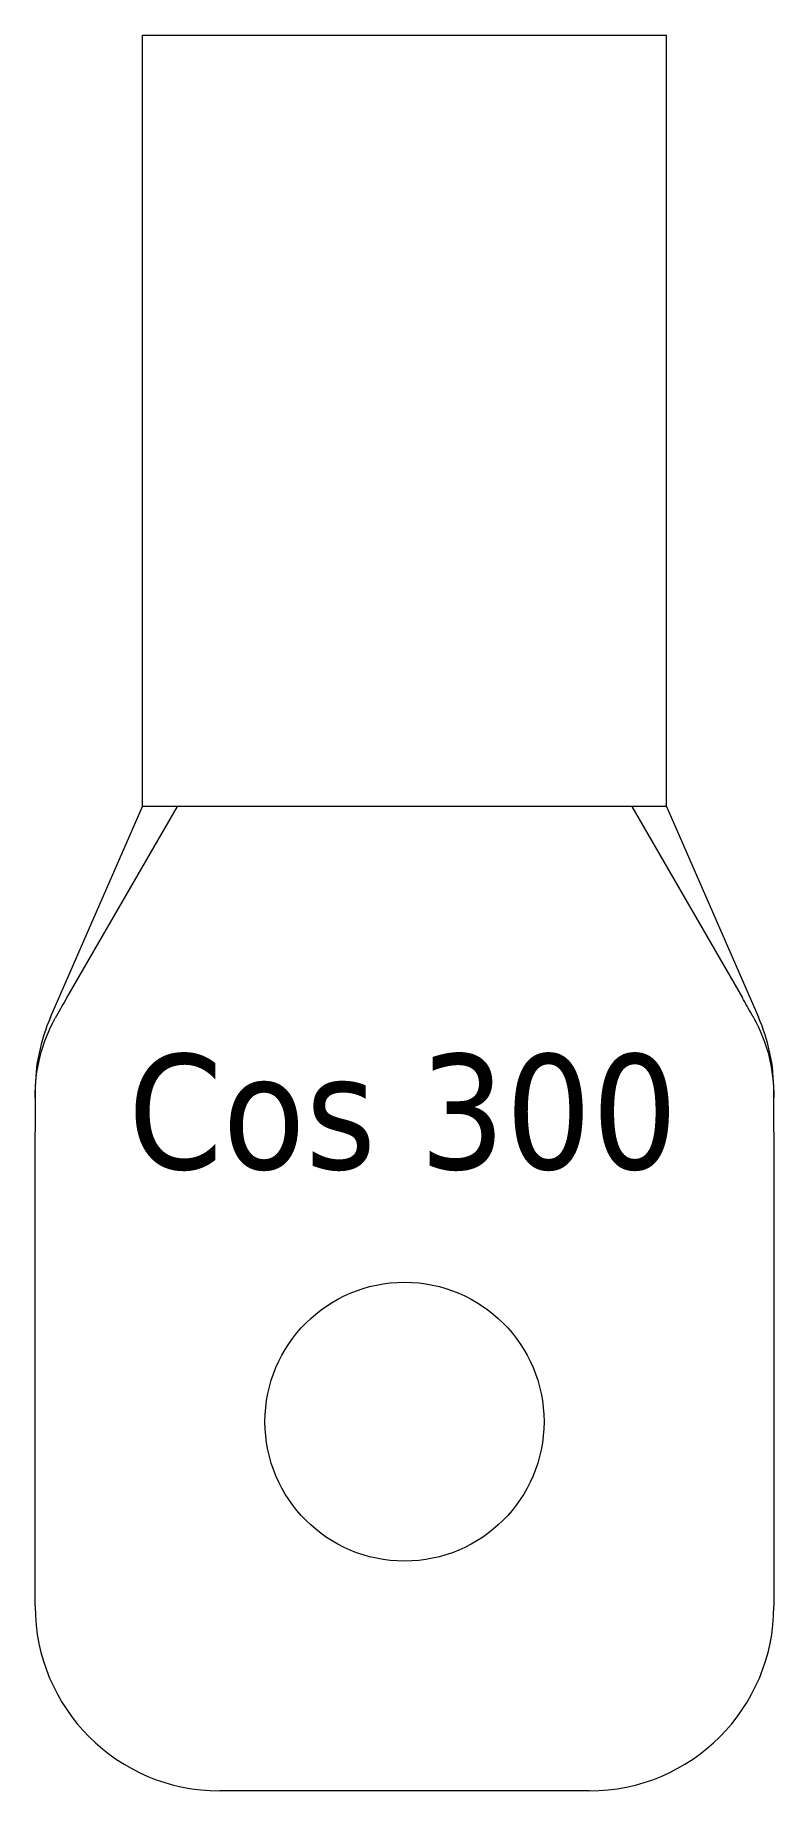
# Model space of a CAD drawing. Header units: millimetres. Extents: x 0 to 45, y 0 to 107.
import ezdxf

# ---------------------------------------------------------------- set-up
doc = ezdxf.new("R2010")
doc.units = ezdxf.units.MM
doc.layers.add('Symbol (ISO)', color=7, linetype='Continuous', lineweight=25)
doc.layers.add('Visible (ISO)', color=7, linetype='Continuous', lineweight=13)
doc.styles.add('Note Text (ISO)', font='tahoma.ttf')

# ---------------------------------------------------------------- blocks, each defined once
blk = doc.blocks.new('drrgeg')
at = {"layer": 'Visible (ISO)'}
for p, q in [((-15.95, 84.5), (15.95, 84.5)), ((-15.95, 37.5), (-15.95, 84.5)), ((15.95, 37.5), (15.95, 84.5)), ((-21.56, 24.65), (-15.95, 37.5)), ((-13.84, 37.5), (-20.58, 25.83)), ((-14.07, 37.5), (-15.95, 37.5)), ((-13.84, 37.5), (-14.07, 37.5)), ((13.84, 37.5), (-13.84, 37.5)), ((14.07, 37.5), (13.84, 37.5)), ((13.84, 37.5), (20.58, 25.83)), ((15.95, 37.5), (14.07, 37.5)), ((15.95, 37.5), (21.56, 24.65)), ((-22.5, 19.75), (-22.5, 17.67)), ((22.5, 17.67), (22.5, 19.75)), ((-22.5, -11.25), (-22.5, 17.67)), ((22.5, 17.67), (22.5, -11.25)), ((11.25, -22.5), (-11.25, -22.5))]:
    blk.add_line(p, q, dxfattribs=at)
blk.add_circle((0, 0), 8.5, dxfattribs=at)
for centre, start, end in [((-11.25, 20.15), 156.4107, 180), ((11.25, 20.15), 0, 23.5893), ((-11.25, -11.25), 180, 270), ((11.25, -11.25), 270, 0)]:
    blk.add_arc(centre, 11.25, start, end, dxfattribs=at)
for points, knots in [([(-20.58, 25.83), (-20.61, 25.78), (-20.63, 25.73), (-20.86, 25.34), (-21.06, 24.97), (-21.28, 24.59)], [-2.7849509, -2.7849509, -2.7849509, -2.7849509, -2.7426875, -2.7426875, -2.4435482, -2.4435482, -2.4435482, -2.4435482]), ([(21.28, 24.59), (21.24, 24.66), (21.2, 24.73), (20.96, 25.15), (20.77, 25.5), (20.58, 25.83)], [-1.5123533, -1.5123533, -1.5123533, -1.5123533, -1.4844499, -1.4844499, -1.3328662, -1.3328662, -1.3328662, -1.3328662]), ([(-22.5, 19.75), (-22.5, 20.6), (-22.4, 21.41), (-22, 23.07), (-21.68, 23.87), (-21.28, 24.59)], [0, 0, 0, 0, 0.2576484, 0.2576484, 0.5551691, 0.5551691, 0.5551691, 0.5551691]), ([(21.28, 24.59), (21.68, 23.88), (22, 23.08), (22.4, 21.43), (22.5, 20.61), (22.5, 19.75)], [0, 0, 0, 0, 0.2949033, 0.2949033, 0.5560146, 0.5560146, 0.5560146, 0.5560146]), ([(-22.5, 20.15), (-22.5, 20.15), (-22.5, 20.14), (-22.5, 20.08), (-22.5, 20.03), (-22.5, 19.96), (-22.5, 19.9), (-22.5, 19.83), (-22.5, 19.75)], [0.0385308, 0.0385308, 0.0385308, 0.0385308, 0.2083075, 0.2083075, 0.4166151, 0.4166151, 0.4166151, 0.5992828, 0.5992828, 0.5992828, 0.5992828]), ([(22.5, 19.75), (22.5, 19.83), (22.5, 19.9), (22.5, 19.96), (22.5, 20.03), (22.5, 20.08), (22.5, 20.14), (22.5, 20.15), (22.5, 20.15)], [0.2311564, 0.2311564, 0.2311564, 0.2311564, 0.4152197, 0.4152197, 0.4152197, 0.6228295, 0.6228295, 0.7919086, 0.7919086, 0.7919086, 0.7919086])]:
    blk.add_open_spline(points, degree=3, knots=knots, dxfattribs=at)
at = {"layer": 'Symbol (ISO)', "insert": (-16.85, 22.4), "char_height": 7, "width": 34.064, "attachment_point": 1, "style": 'Note Text (ISO)'}
blk.add_mtext('{\\fTahoma|b0|i0;\\H7.0000;Cos 300}', dxfattribs=at)

msp = doc.modelspace()

# ---------------------------------------------------------------- block references
msp.add_blockref('drrgeg', (22.5, 22.5))

doc.saveas('drawing.dxf')
